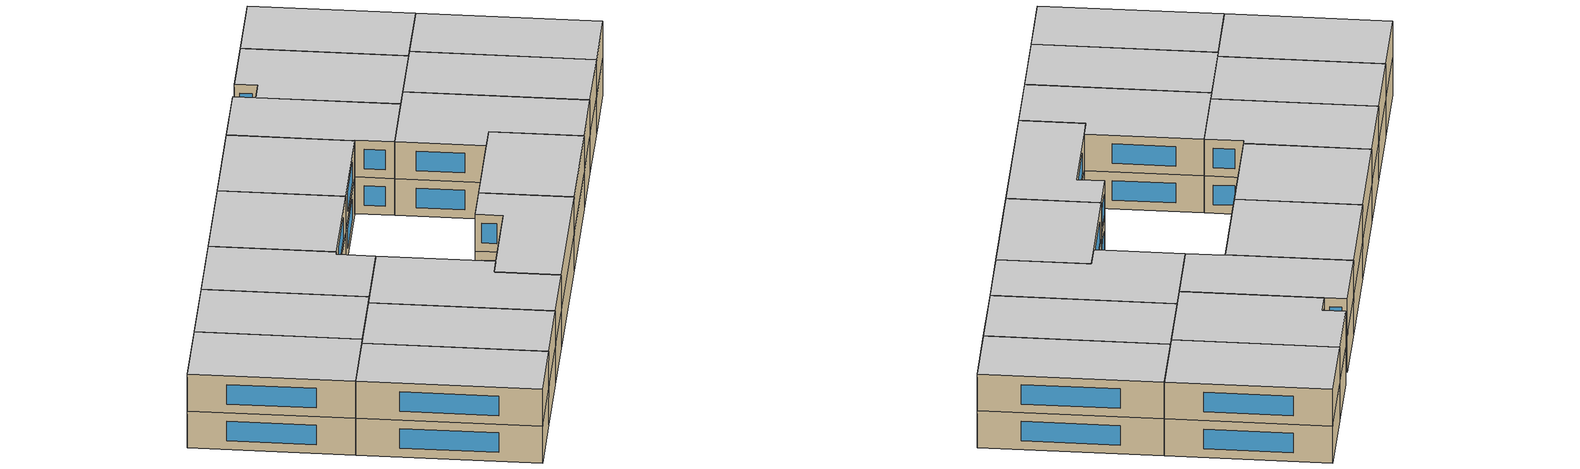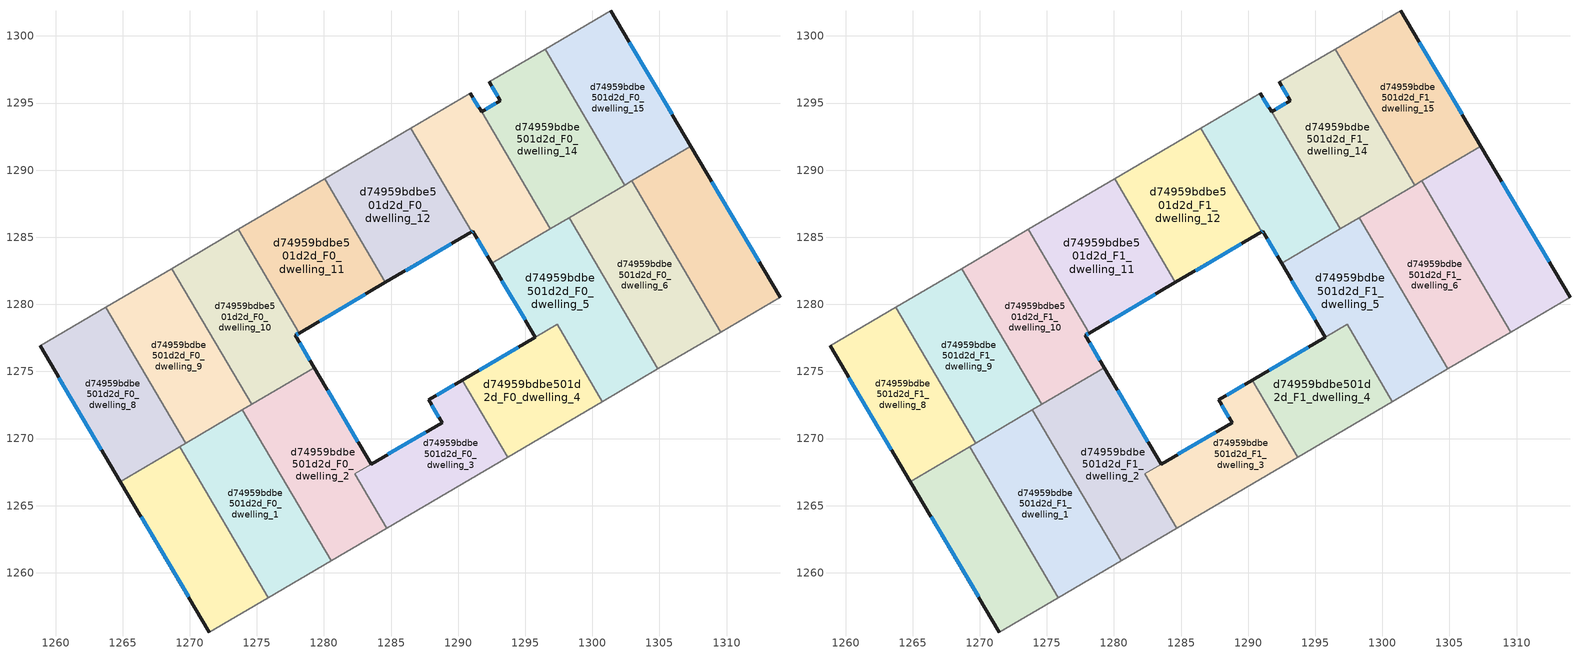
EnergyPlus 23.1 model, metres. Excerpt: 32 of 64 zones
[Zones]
d74959bdbe501d2d_F0_dwelling_0
 floor ground (EU_floor_Construction): 1269.25,1269.39 1275.86,1258.14 1271.47,1255.56 1264.82,1266.79 z0
 wall outside (EU_wall_Construction): 1264.82,1266.79 1271.47,1255.56 z0:3
 wall to d74959bdbe501d2d_F0_dwelling_1 (EU_wall_Construction): 1275.86,1258.14 1269.25,1269.39 z0:3
 wall adiabatic (EU_wall_Construction): 1271.47,1255.56 1275.86,1258.14 z0:3
 wall to d74959bdbe501d2d_F0_dwelling_8 (EU_wall_Construction): 1269.25,1269.39 1264.82,1266.79 z0:3
 window (EU_Window_Construction): 1266.38,1264.16 1269.91,1258.2 z0.7:2.3
d74959bdbe501d2d_F0_dwelling_1
 floor ground (EU_floor_Construction): 1273.91,1272.14 1280.53,1260.88 1275.86,1258.14 1269.25,1269.39 z0
 wall to d74959bdbe501d2d_F0_dwelling_2 (EU_wall_Construction): 1280.53,1260.88 1273.91,1272.14 z0:3
 wall adiabatic (EU_wall_Construction): 1275.86,1258.14 1280.53,1260.88 z0:3
 wall to d74959bdbe501d2d_F0_dwelling_9 (EU_wall_Construction): 1273.91,1272.14 1269.71,1269.66 z0:3
 wall to d74959bdbe501d2d_F0_dwelling_8 (EU_wall_Construction): 1269.71,1269.66 1269.25,1269.39 z0:3
d74959bdbe501d2d_F0_dwelling_10
 floor ground (EU_floor_Construction): 1273.62,1285.59 1278.16,1277.86 1277.86,1277.69 1279.28,1275.29 1274.6,1272.54 1268.66,1282.67 z0
 wall outside (EU_wall_Construction): 1279.28,1275.29 1277.86,1277.69 1278.16,1277.86 z0:3
 wall to d74959bdbe501d2d_F0_dwelling_9 (EU_wall_Construction): 1268.66,1282.67 1274.6,1272.54 z0:3
 wall adiabatic (EU_wall_Construction): 1273.62,1285.59 1268.66,1282.67 z0:3
 wall to d74959bdbe501d2d_F0_dwelling_11 (EU_wall_Construction): 1278.16,1277.86 1273.62,1285.59 z0:3
 wall to d74959bdbe501d2d_F0_dwelling_2 (EU_wall_Construction): 1274.6,1272.54 1279.28,1275.29 z0:3
 window (EU_Window_Construction): 1277.93,1277.73 1278.09,1277.82 / 1278.95,1275.85 1278.19,1277.12 z0.7:2.3
d74959bdbe501d2d_F0_dwelling_11
 floor ground (EU_floor_Construction): 1280.05,1289.36 1284.58,1281.64 1278.16,1277.86 1273.62,1285.59 z0
 wall outside (EU_wall_Construction): 1278.16,1277.86 1284.58,1281.64 z0:3
 wall to d74959bdbe501d2d_F0_dwelling_12 (EU_wall_Construction): 1284.58,1281.64 1280.05,1289.36 z0:3
 wall adiabatic (EU_wall_Construction): 1280.05,1289.36 1273.62,1285.59 z0:3
 window (EU_Window_Construction): 1279.67,1278.75 1283.08,1280.75 z0.7:2.3
d74959bdbe501d2d_F0_dwelling_12
 floor ground (EU_floor_Construction): 1286.47,1293.13 1291.01,1285.41 1284.58,1281.64 1280.05,1289.36 z0
 wall outside (EU_wall_Construction): 1284.58,1281.64 1291.01,1285.41 z0:3
 wall to d74959bdbe501d2d_F0_dwelling_13 (EU_wall_Construction): 1291.01,1285.41 1286.47,1293.13 z0:3
 wall adiabatic (EU_wall_Construction): 1286.47,1293.13 1280.05,1289.36 z0:3
 window (EU_Window_Construction): 1286.09,1282.52 1289.5,1284.53 z0.7:2.3
d74959bdbe501d2d_F0_dwelling_13
 floor ground (EU_floor_Construction): 1291.74,1294.34 1296.87,1285.62 1292.49,1283.05 1291.08,1285.45 1291.01,1285.41 1286.47,1293.13 1290.91,1295.74 z0
 wall outside (EU_wall_Construction): 1291.74,1294.34 1290.91,1295.74 / 1291.01,1285.41 1291.08,1285.45 1292.49,1283.05 z0:3
 wall adiabatic (EU_wall_Construction): 1290.91,1295.74 1286.47,1293.13 z0:3
 wall to d74959bdbe501d2d_F0_dwelling_14 (EU_wall_Construction): 1296.87,1285.62 1291.74,1294.34 z0:3
 wall to d74959bdbe501d2d_F0_dwelling_5 (EU_wall_Construction): 1292.49,1283.05 1296.87,1285.62 z0:3
 window (EU_Window_Construction): 1291.55,1294.67 1291.11,1295.41 / 1291.41,1284.89 1292.16,1283.62 / 1291.02,1285.42 1291.06,1285.44 z0.7:2.3
d74959bdbe501d2d_F0_dwelling_14
 floor ground (EU_floor_Construction): 1296.48,1299.02 1302.43,1288.89 1296.87,1285.62 1291.74,1294.34 1293.15,1295.18 1292.32,1296.58 z0
 wall outside (EU_wall_Construction): 1292.32,1296.58 1293.15,1295.18 1291.74,1294.34 z0:3
 wall adiabatic (EU_wall_Construction): 1296.48,1299.02 1292.32,1296.58 z0:3
 wall to d74959bdbe501d2d_F0_dwelling_15 (EU_wall_Construction): 1302.43,1288.89 1296.48,1299.02 z0:3
 wall to d74959bdbe501d2d_F0_dwelling_6 (EU_wall_Construction): 1298.28,1286.45 1302.43,1288.89 z0:3
 wall to d74959bdbe501d2d_F0_dwelling_5 (EU_wall_Construction): 1296.87,1285.62 1298.28,1286.45 z0:3
 window (EU_Window_Construction): 1292.82,1294.98 1292.07,1294.54 / 1292.51,1296.25 1292.95,1295.5 z0.7:2.3
d74959bdbe501d2d_F0_dwelling_15
 floor ground (EU_floor_Construction): 1301.37,1301.89 1307.34,1291.78 1302.43,1288.89 1296.48,1299.02 z0
 wall outside (EU_wall_Construction): 1307.34,1291.78 1301.37,1301.89 z0:3
 wall adiabatic (EU_wall_Construction): 1301.37,1301.89 1296.48,1299.02 z0:3
 wall to d74959bdbe501d2d_F0_dwelling_7 (EU_wall_Construction): 1302.95,1289.2 1307.34,1291.78 z0:3
 wall to d74959bdbe501d2d_F0_dwelling_6 (EU_wall_Construction): 1302.43,1288.89 1302.95,1289.2 z0:3
 window (EU_Window_Construction): 1305.94,1294.15 1302.77,1299.51 z0.7:2.3
d74959bdbe501d2d_F0_dwelling_2
 floor ground (EU_floor_Construction): 1279.28,1275.29 1283.53,1268.09 1282.3,1267.37 1284.68,1263.32 1280.53,1260.88 1273.91,1272.14 z0
 wall outside (EU_wall_Construction): 1283.53,1268.09 1279.28,1275.29 z0:3
 wall to d74959bdbe501d2d_F0_dwelling_3 (EU_wall_Construction): 1284.68,1263.32 1282.3,1267.37 1283.53,1268.09 z0:3
 wall adiabatic (EU_wall_Construction): 1280.53,1260.88 1284.68,1263.32 z0:3
 wall to d74959bdbe501d2d_F0_dwelling_9 (EU_wall_Construction): 1274.6,1272.54 1273.91,1272.14 z0:3
 window (EU_Window_Construction): 1282.53,1269.78 1280.28,1273.6 z0.7:2.3
d74959bdbe501d2d_F0_dwelling_3
 floor ground (EU_floor_Construction): 1290.31,1274.36 1293.69,1268.61 1284.68,1263.32 1282.3,1267.37 1283.53,1268.1 1288.81,1271.2 1287.81,1272.89 z0
 wall outside (EU_wall_Construction): 1290.31,1274.36 1287.81,1272.89 1288.81,1271.2 1283.53,1268.1 z0:3
 wall to d74959bdbe501d2d_F0_dwelling_4 (EU_wall_Construction): 1293.69,1268.61 1290.31,1274.36 z0:3
 wall adiabatic (EU_wall_Construction): 1284.68,1263.32 1293.69,1268.61 z0:3
 window (EU_Window_Construction): 1289.73,1274.02 1288.4,1273.24 / 1287.57,1270.47 1284.77,1268.82 / 1288.04,1272.49 1288.57,1271.6 z0.7:2.3
d74959bdbe501d2d_F0_dwelling_4
 floor ground (EU_floor_Construction): 1297.38,1278.5 1300.75,1272.76 1293.69,1268.61 1290.31,1274.36 1295.74,1277.55 z0
 wall outside (EU_wall_Construction): 1295.74,1277.55 1290.31,1274.36 z0:3
 wall adiabatic (EU_wall_Construction): 1293.69,1268.61 1300.75,1272.76 z0:3
 wall to d74959bdbe501d2d_F0_dwelling_5 (EU_wall_Construction): 1300.75,1272.76 1297.38,1278.5 1295.75,1277.55 z0:3
 window (EU_Window_Construction): 1294.47,1276.8 1291.59,1275.11 z0.7:2.3
d74959bdbe501d2d_F0_dwelling_5
 floor ground (EU_floor_Construction): 1298.28,1286.45 1304.89,1275.19 1300.75,1272.76 1297.38,1278.51 1295.75,1277.55 1292.49,1283.05 z0
 wall outside (EU_wall_Construction): 1292.49,1283.05 1295.75,1277.55 z0:3
 wall adiabatic (EU_wall_Construction): 1300.75,1272.76 1304.89,1275.19 z0:3
 wall to d74959bdbe501d2d_F0_dwelling_6 (EU_wall_Construction): 1304.89,1275.19 1298.28,1286.45 z0:3
 window (EU_Window_Construction): 1293.26,1281.76 1294.98,1278.84 z0.7:2.3
d74959bdbe501d2d_F0_dwelling_6
 floor ground (EU_floor_Construction): 1302.95,1289.2 1309.57,1277.94 1304.89,1275.19 1298.28,1286.45 z0
 wall to d74959bdbe501d2d_F0_dwelling_7 (EU_wall_Construction): 1309.57,1277.94 1302.95,1289.2 z0:3
 wall adiabatic (EU_wall_Construction): 1304.89,1275.19 1309.57,1277.94 z0:3
d74959bdbe501d2d_F0_dwelling_7
 floor ground (EU_floor_Construction): 1307.34,1291.78 1313.98,1280.53 1309.57,1277.94 1302.95,1289.2 z0
 wall outside (EU_wall_Construction): 1313.98,1280.53 1307.34,1291.78 z0:3
 wall adiabatic (EU_wall_Construction): 1309.57,1277.94 1313.98,1280.53 z0:3
 window (EU_Window_Construction): 1312.42,1283.17 1308.9,1289.14 z0.7:2.3
d74959bdbe501d2d_F0_dwelling_8
 floor ground (EU_floor_Construction): 1263.76,1279.79 1269.71,1269.66 1264.82,1266.79 1258.84,1276.9 z0
 wall outside (EU_wall_Construction): 1258.84,1276.9 1264.82,1266.79 z0:3
 wall to d74959bdbe501d2d_F0_dwelling_9 (EU_wall_Construction): 1269.71,1269.66 1263.76,1279.79 z0:3
 wall adiabatic (EU_wall_Construction): 1263.76,1279.79 1258.84,1276.9 z0:3
 window (EU_Window_Construction): 1260.25,1274.53 1263.42,1269.17 z0.7:2.3
d74959bdbe501d2d_F0_dwelling_9
 floor ground (EU_floor_Construction): 1268.66,1282.67 1274.6,1272.54 1269.71,1269.66 1263.76,1279.79 z0
 wall adiabatic (EU_wall_Construction): 1268.66,1282.67 1263.76,1279.79 z0:3
d74959bdbe501d2d_F1_dwelling_0
 floor to d74959bdbe501d2d_F0_dwelling_0 (EU_floor_Construction): 1269.25,1269.39 1275.86,1258.14 1271.47,1255.56 1264.82,1266.79 z3
 wall outside (EU_wall_Construction): 1264.82,1266.79 1271.47,1255.56 z3:6
 wall to d74959bdbe501d2d_F1_dwelling_1 (EU_wall_Construction): 1275.86,1258.14 1269.25,1269.39 z3:6
 wall adiabatic (EU_wall_Construction): 1271.47,1255.56 1275.86,1258.14 z3:6
 wall to d74959bdbe501d2d_F1_dwelling_8 (EU_wall_Construction): 1269.25,1269.39 1264.82,1266.79 z3:6
 window (EU_Window_Construction): 1266.38,1264.16 1269.91,1258.2 z3.7:5.3
 ceiling to d74959bdbe501d2d_F2_dwelling_0 (EU_floor_Construction): 1275.86,1258.14 1269.25,1269.39 1264.82,1266.79 1271.47,1255.56 z6
d74959bdbe501d2d_F1_dwelling_1
 floor to d74959bdbe501d2d_F0_dwelling_1 (EU_floor_Construction): 1273.91,1272.14 1280.53,1260.88 1275.86,1258.14 1269.25,1269.39 z3
 wall to d74959bdbe501d2d_F1_dwelling_2 (EU_wall_Construction): 1280.53,1260.88 1273.91,1272.14 z3:6
 wall adiabatic (EU_wall_Construction): 1275.86,1258.14 1280.53,1260.88 z3:6
 wall to d74959bdbe501d2d_F1_dwelling_9 (EU_wall_Construction): 1273.91,1272.14 1269.71,1269.66 z3:6
 wall to d74959bdbe501d2d_F1_dwelling_8 (EU_wall_Construction): 1269.71,1269.66 1269.25,1269.39 z3:6
 ceiling to d74959bdbe501d2d_F2_dwelling_1 (EU_floor_Construction): 1280.53,1260.88 1273.91,1272.14 1269.25,1269.39 1275.86,1258.14 z6
d74959bdbe501d2d_F1_dwelling_10
 floor to d74959bdbe501d2d_F0_dwelling_10 (EU_floor_Construction): 1273.62,1285.59 1278.16,1277.86 1277.86,1277.69 1279.28,1275.29 1274.6,1272.54 1268.66,1282.67 z3
 wall outside (EU_wall_Construction): 1279.28,1275.29 1277.86,1277.69 1278.16,1277.86 z3:6
 wall to d74959bdbe501d2d_F1_dwelling_9 (EU_wall_Construction): 1268.66,1282.67 1274.6,1272.54 z3:6
 wall adiabatic (EU_wall_Construction): 1273.62,1285.59 1268.66,1282.67 z3:6
 wall to d74959bdbe501d2d_F1_dwelling_11 (EU_wall_Construction): 1278.16,1277.86 1273.62,1285.59 z3:6
 wall to d74959bdbe501d2d_F1_dwelling_2 (EU_wall_Construction): 1274.6,1272.54 1279.28,1275.29 z3:6
 window (EU_Window_Construction): 1277.93,1277.73 1278.09,1277.82 / 1278.95,1275.85 1278.19,1277.12 z3.7:5.3
 ceiling to d74959bdbe501d2d_F2_dwelling_10 (EU_floor_Construction): 1279.28,1275.29 1277.86,1277.69 1278.16,1277.86 1273.62,1285.59 1268.66,1282.67 1274.6,1272.54 z6
d74959bdbe501d2d_F1_dwelling_11
 floor to d74959bdbe501d2d_F0_dwelling_11 (EU_floor_Construction): 1280.05,1289.36 1284.58,1281.64 1278.16,1277.86 1273.62,1285.59 z3
 wall outside (EU_wall_Construction): 1278.16,1277.86 1284.58,1281.64 z3:6
 wall to d74959bdbe501d2d_F1_dwelling_12 (EU_wall_Construction): 1284.58,1281.64 1280.05,1289.36 z3:6
 wall adiabatic (EU_wall_Construction): 1280.05,1289.36 1273.62,1285.59 z3:6
 window (EU_Window_Construction): 1279.67,1278.75 1283.08,1280.75 z3.7:5.3
 ceiling to d74959bdbe501d2d_F2_dwelling_11 (EU_floor_Construction): 1284.58,1281.64 1280.05,1289.36 1273.62,1285.59 1278.16,1277.86 z6
d74959bdbe501d2d_F1_dwelling_12
 floor to d74959bdbe501d2d_F0_dwelling_12 (EU_floor_Construction): 1286.47,1293.13 1291.01,1285.41 1284.58,1281.64 1280.05,1289.36 z3
 wall outside (EU_wall_Construction): 1284.58,1281.64 1291.01,1285.41 z3:6
 wall to d74959bdbe501d2d_F1_dwelling_13 (EU_wall_Construction): 1291.01,1285.41 1286.47,1293.13 z3:6
 wall adiabatic (EU_wall_Construction): 1286.47,1293.13 1280.05,1289.36 z3:6
 window (EU_Window_Construction): 1286.09,1282.52 1289.5,1284.53 z3.7:5.3
 ceiling to d74959bdbe501d2d_F2_dwelling_12 (EU_floor_Construction): 1291.01,1285.41 1286.47,1293.13 1280.05,1289.36 1284.58,1281.64 z6
d74959bdbe501d2d_F1_dwelling_13
 floor to d74959bdbe501d2d_F0_dwelling_13 (EU_floor_Construction): 1291.74,1294.34 1296.87,1285.62 1292.49,1283.05 1291.08,1285.45 1291.01,1285.41 1286.47,1293.13 1290.91,1295.74 z3
 wall outside (EU_wall_Construction): 1291.74,1294.34 1290.91,1295.74 / 1291.01,1285.41 1291.08,1285.45 1292.49,1283.05 z3:6
 wall adiabatic (EU_wall_Construction): 1290.91,1295.74 1286.47,1293.13 z3:6
 wall to d74959bdbe501d2d_F1_dwelling_14 (EU_wall_Construction): 1296.87,1285.62 1291.74,1294.34 z3:6
 wall to d74959bdbe501d2d_F1_dwelling_5 (EU_wall_Construction): 1292.49,1283.05 1296.87,1285.62 z3:6
 window (EU_Window_Construction): 1291.55,1294.67 1291.11,1295.41 / 1291.41,1284.89 1292.16,1283.62 / 1291.02,1285.42 1291.06,1285.44 z3.7:5.3
 ceiling to d74959bdbe501d2d_F2_dwelling_13 (EU_floor_Construction): 1296.87,1285.62 1291.74,1294.34 1290.91,1295.74 1286.47,1293.13 1291.01,1285.41 1291.08,1285.45 1292.49,1283.05 z6
d74959bdbe501d2d_F1_dwelling_14
 floor to d74959bdbe501d2d_F0_dwelling_14 (EU_floor_Construction): 1296.48,1299.02 1302.43,1288.89 1296.87,1285.62 1291.74,1294.34 1293.15,1295.18 1292.32,1296.58 z3
 wall outside (EU_wall_Construction): 1292.32,1296.58 1293.15,1295.18 1291.74,1294.34 z3:6
 wall adiabatic (EU_wall_Construction): 1296.48,1299.02 1292.32,1296.58 z3:6
 wall to d74959bdbe501d2d_F1_dwelling_15 (EU_wall_Construction): 1302.43,1288.89 1296.48,1299.02 z3:6
 wall to d74959bdbe501d2d_F1_dwelling_6 (EU_wall_Construction): 1298.28,1286.45 1302.43,1288.89 z3:6
 wall to d74959bdbe501d2d_F1_dwelling_5 (EU_wall_Construction): 1296.87,1285.62 1298.28,1286.45 z3:6
 window (EU_Window_Construction): 1292.82,1294.98 1292.07,1294.54 / 1292.51,1296.25 1292.95,1295.5 z3.7:5.3
 ceiling to d74959bdbe501d2d_F2_dwelling_14 (EU_floor_Construction): 1302.43,1288.89 1296.48,1299.02 1292.32,1296.58 1293.15,1295.18 1291.74,1294.34 1296.87,1285.62 z6
d74959bdbe501d2d_F1_dwelling_15
 floor to d74959bdbe501d2d_F0_dwelling_15 (EU_floor_Construction): 1301.37,1301.89 1307.34,1291.78 1302.43,1288.89 1296.48,1299.02 z3
 wall outside (EU_wall_Construction): 1307.34,1291.78 1301.37,1301.89 z3:6
 wall adiabatic (EU_wall_Construction): 1301.37,1301.89 1296.48,1299.02 z3:6
 wall to d74959bdbe501d2d_F1_dwelling_7 (EU_wall_Construction): 1302.95,1289.2 1307.34,1291.78 z3:6
 wall to d74959bdbe501d2d_F1_dwelling_6 (EU_wall_Construction): 1302.43,1288.89 1302.95,1289.2 z3:6
 window (EU_Window_Construction): 1305.94,1294.15 1302.77,1299.51 z3.7:5.3
 ceiling to d74959bdbe501d2d_F2_dwelling_15 (EU_floor_Construction): 1307.34,1291.78 1301.37,1301.89 1296.48,1299.02 1302.43,1288.89 z6
d74959bdbe501d2d_F1_dwelling_2
 floor to d74959bdbe501d2d_F0_dwelling_2 (EU_floor_Construction): 1279.28,1275.29 1283.53,1268.09 1282.3,1267.37 1284.68,1263.32 1280.53,1260.88 1273.91,1272.14 z3
 wall outside (EU_wall_Construction): 1283.53,1268.09 1279.28,1275.29 z3:6
 wall to d74959bdbe501d2d_F1_dwelling_3 (EU_wall_Construction): 1284.68,1263.32 1282.3,1267.37 1283.53,1268.09 z3:6
 wall adiabatic (EU_wall_Construction): 1280.53,1260.88 1284.68,1263.32 z3:6
 wall to d74959bdbe501d2d_F1_dwelling_9 (EU_wall_Construction): 1274.6,1272.54 1273.91,1272.14 z3:6
 window (EU_Window_Construction): 1282.53,1269.78 1280.28,1273.6 z3.7:5.3
 ceiling to d74959bdbe501d2d_F2_dwelling_2 (EU_floor_Construction): 1284.68,1263.32 1282.3,1267.37 1283.53,1268.09 1279.28,1275.29 1273.91,1272.14 1280.53,1260.88 z6
d74959bdbe501d2d_F1_dwelling_3
 floor to d74959bdbe501d2d_F0_dwelling_3 (EU_floor_Construction): 1290.31,1274.36 1293.69,1268.61 1284.68,1263.32 1282.3,1267.37 1283.53,1268.1 1288.81,1271.2 1287.81,1272.89 z3
 wall outside (EU_wall_Construction): 1290.31,1274.36 1287.81,1272.89 1288.81,1271.2 1283.53,1268.1 z3:6
 wall to d74959bdbe501d2d_F1_dwelling_4 (EU_wall_Construction): 1293.69,1268.61 1290.31,1274.36 z3:6
 wall adiabatic (EU_wall_Construction): 1284.68,1263.32 1293.69,1268.61 z3:6
 window (EU_Window_Construction): 1289.73,1274.02 1288.4,1273.24 / 1287.57,1270.47 1284.77,1268.82 / 1288.04,1272.49 1288.57,1271.6 z3.7:5.3
 ceiling to d74959bdbe501d2d_F2_dwelling_3 (EU_floor_Construction): 1293.69,1268.61 1290.31,1274.36 1287.81,1272.89 1288.81,1271.2 1283.53,1268.1 1282.3,1267.37 1284.68,1263.32 z6
d74959bdbe501d2d_F1_dwelling_4
 floor to d74959bdbe501d2d_F0_dwelling_4 (EU_floor_Construction): 1297.38,1278.5 1300.75,1272.76 1293.69,1268.61 1290.31,1274.36 1295.75,1277.55 z3
 wall outside (EU_wall_Construction): 1295.74,1277.55 1290.31,1274.36 z3:6
 wall adiabatic (EU_wall_Construction): 1293.69,1268.61 1300.75,1272.76 z3:6
 wall to d74959bdbe501d2d_F1_dwelling_5 (EU_wall_Construction): 1300.75,1272.76 1297.38,1278.5 1295.75,1277.55 z3:6
 window (EU_Window_Construction): 1294.47,1276.8 1291.59,1275.11 z3.7:5.3
 ceiling to d74959bdbe501d2d_F2_dwelling_4 (EU_floor_Construction): 1300.75,1272.76 1297.38,1278.5 1295.75,1277.55 1290.31,1274.36 1293.69,1268.61 z6
d74959bdbe501d2d_F1_dwelling_5
 floor to d74959bdbe501d2d_F0_dwelling_5 (EU_floor_Construction): 1298.28,1286.45 1304.89,1275.19 1300.75,1272.76 1297.38,1278.51 1295.75,1277.55 1292.49,1283.05 z3
 wall outside (EU_wall_Construction): 1292.49,1283.05 1295.75,1277.55 z3:6
 wall adiabatic (EU_wall_Construction): 1300.75,1272.76 1304.89,1275.19 z3:6
 wall to d74959bdbe501d2d_F1_dwelling_6 (EU_wall_Construction): 1304.89,1275.19 1298.28,1286.45 z3:6
 window (EU_Window_Construction): 1293.26,1281.76 1294.98,1278.84 z3.7:5.3
 ceiling to d74959bdbe501d2d_F2_dwelling_5 (EU_floor_Construction): 1304.89,1275.19 1298.28,1286.45 1292.49,1283.05 1295.75,1277.55 1297.38,1278.51 1300.75,1272.76 z6
d74959bdbe501d2d_F1_dwelling_6
 floor to d74959bdbe501d2d_F0_dwelling_6 (EU_floor_Construction): 1302.95,1289.2 1309.57,1277.94 1304.89,1275.19 1298.28,1286.45 z3
 wall to d74959bdbe501d2d_F1_dwelling_7 (EU_wall_Construction): 1309.57,1277.94 1302.95,1289.2 z3:6
 wall adiabatic (EU_wall_Construction): 1304.89,1275.19 1309.57,1277.94 z3:6
 ceiling to d74959bdbe501d2d_F2_dwelling_6 (EU_floor_Construction): 1309.57,1277.94 1302.95,1289.2 1298.28,1286.45 1304.89,1275.19 z6
d74959bdbe501d2d_F1_dwelling_7
 floor to d74959bdbe501d2d_F0_dwelling_7 (EU_floor_Construction): 1307.34,1291.78 1313.98,1280.53 1309.57,1277.94 1302.95,1289.2 z3
 wall outside (EU_wall_Construction): 1313.98,1280.53 1307.34,1291.78 z3:6
 wall adiabatic (EU_wall_Construction): 1309.57,1277.94 1313.98,1280.53 z3:6
 window (EU_Window_Construction): 1312.42,1283.17 1308.9,1289.14 z3.7:5.3
 ceiling to d74959bdbe501d2d_F2_dwelling_7 (EU_floor_Construction): 1313.98,1280.53 1307.34,1291.78 1302.95,1289.2 1309.57,1277.94 z6
d74959bdbe501d2d_F1_dwelling_8
 floor to d74959bdbe501d2d_F0_dwelling_8 (EU_floor_Construction): 1263.76,1279.79 1269.71,1269.66 1264.82,1266.79 1258.84,1276.9 z3
 wall outside (EU_wall_Construction): 1258.84,1276.9 1264.82,1266.79 z3:6
 wall to d74959bdbe501d2d_F1_dwelling_9 (EU_wall_Construction): 1269.71,1269.66 1263.76,1279.79 z3:6
 wall adiabatic (EU_wall_Construction): 1263.76,1279.79 1258.84,1276.9 z3:6
 window (EU_Window_Construction): 1260.25,1274.53 1263.42,1269.17 z3.7:5.3
 ceiling to d74959bdbe501d2d_F2_dwelling_8 (EU_floor_Construction): 1269.71,1269.66 1263.76,1279.79 1258.84,1276.9 1264.82,1266.79 z6
d74959bdbe501d2d_F1_dwelling_9
 floor to d74959bdbe501d2d_F0_dwelling_9 (EU_floor_Construction): 1268.66,1282.67 1274.6,1272.54 1269.71,1269.66 1263.76,1279.79 z3
 wall adiabatic (EU_wall_Construction): 1268.66,1282.67 1263.76,1279.79 z3:6
 ceiling to d74959bdbe501d2d_F2_dwelling_9 (EU_floor_Construction): 1274.6,1272.54 1268.66,1282.67 1263.76,1279.79 1269.71,1269.66 z6
[Building]
EU S2 Campaign: North Axis=0; Terrain=City; Solar Distribution=FullExterior
[Site:Location]
Budapest.Ferenc.Liszt.Intl.AP: Latitude=47.437; Longitude=19.256; Time Zone=1; Elevation=185
[SizingPeriod:WeatherFileDays]
AnnualSizingPeriod: Begin Month=1; Begin Day of Month=1; End Month=12; End Day of Month=31; Day of Week for Start Day=Monday; Use Weather File Daylight Saving Period=No; Use Weather File Rain and Snow Indicators=No
[MATERIAL]
EU_InternalMass_Material: Roughness=MediumRough; Thickness=0.1; Conductivity=1; Density=1800; Specific Heat=900; Thermal Absorptance=0.9; Solar Absorptance=0.7; Visible Absorptance=0.7
[MATERIAL:NOMASS] Roughness=MediumRough; Thermal Absorptance=0.9; Solar Absorptance=0.7; Visible Absorptance=0.7
Name | Thermal Resistance
EU_wall_NoMass | 0.832559
EU_floor_NoMass | 0.872794
[WINDOWMATERIAL:SIMPLEGLAZINGSYSTEM]
EU_Window_SimpleGlazing: UFactor=2.79869; Solar Heat Gain Coefficient=0.75; Visible Transmittance=0.75
[CONSTRUCTION]
EU_wall_Construction: EU_wall_NoMass
EU_floor_Construction: EU_floor_NoMass
EU_Window_Construction: EU_Window_SimpleGlazing
EU_InternalMass_Construction: EU_InternalMass_Material
[ZONE] Type=1; Multiplier=1; Ceiling Height=autocalculate; Floor Area=autocalculate; Part of Total Floor Area=Yes
Name | Volume
d74959bdbe501d2d_F0_dwelling_0; d74959bdbe501d2d_F1_dwelling_0; d74959bdbe501d2d_F0_dwelling_15; d74959bdbe501d2d_F1_dwelling_15 | 200.165
d74959bdbe501d2d_F0_dwelling_1; d74959bdbe501d2d_F1_dwelling_1 | 211.929
d74959bdbe501d2d_F0_dwelling_10; d74959bdbe501d2d_F1_dwelling_10 | 200.147
d74959bdbe501d2d_F0_dwelling_11; d74959bdbe501d2d_F1_dwelling_11 | 200.155
d74959bdbe501d2d_F0_dwelling_12; d74959bdbe501d2d_F1_dwelling_12 | 200.197
d74959bdbe501d2d_F0_dwelling_13; d74959bdbe501d2d_F1_dwelling_13 | 180.98
d74959bdbe501d2d_F0_dwelling_14; d74959bdbe501d2d_F1_dwelling_14 | 219.361
d74959bdbe501d2d_F0_dwelling_2 | 224.188
d74959bdbe501d2d_F1_dwelling_2 | 224.157
d74959bdbe501d2d_F0_dwelling_3; d74959bdbe501d2d_F1_dwelling_3 | 164.436
d74959bdbe501d2d_F0_dwelling_4 | 163.77
d74959bdbe501d2d_F1_dwelling_4 | 163.777
d74959bdbe501d2d_F0_dwelling_5; d74959bdbe501d2d_F1_dwelling_5 | 224.419
d74959bdbe501d2d_F0_dwelling_6; d74959bdbe501d2d_F1_dwelling_6 | 212.307
d74959bdbe501d2d_F0_dwelling_7; d74959bdbe501d2d_F1_dwelling_7 | 200.208
d74959bdbe501d2d_F0_dwelling_8; d74959bdbe501d2d_F1_dwelling_8 | 200.168
d74959bdbe501d2d_F0_dwelling_9; d74959bdbe501d2d_F1_dwelling_9 | 200.183
[INTERNALMASS] Construction=EU_InternalMass_Construction
Name | Zone or ZoneList | Surface Area
d74959bdbe501d2d_F0_dwelling_0_EU_InternalMass | d74959bdbe501d2d_F0_dwelling_0 | 66.7217
d74959bdbe501d2d_F0_dwelling_1_EU_InternalMass | d74959bdbe501d2d_F0_dwelling_1 | 70.6392
d74959bdbe501d2d_F0_dwelling_2_EU_InternalMass | d74959bdbe501d2d_F0_dwelling_2 | 74.7319
d74959bdbe501d2d_F0_dwelling_3_EU_InternalMass | d74959bdbe501d2d_F0_dwelling_3 | 54.8083
d74959bdbe501d2d_F0_dwelling_4_EU_InternalMass | d74959bdbe501d2d_F0_dwelling_4 | 54.5952
d74959bdbe501d2d_F0_dwelling_5_EU_InternalMass | d74959bdbe501d2d_F0_dwelling_5 | 74.8071
d74959bdbe501d2d_F0_dwelling_6_EU_InternalMass | d74959bdbe501d2d_F0_dwelling_6 | 70.769
d74959bdbe501d2d_F0_dwelling_7_EU_InternalMass | d74959bdbe501d2d_F0_dwelling_7 | 66.7359
d74959bdbe501d2d_F0_dwelling_8_EU_InternalMass | d74959bdbe501d2d_F0_dwelling_8 | 66.7227
d74959bdbe501d2d_F0_dwelling_9_EU_InternalMass | d74959bdbe501d2d_F0_dwelling_9 | 66.7277
d74959bdbe501d2d_F0_dwelling_10_EU_InternalMass | d74959bdbe501d2d_F0_dwelling_10 | 66.7161
d74959bdbe501d2d_F0_dwelling_11_EU_InternalMass | d74959bdbe501d2d_F0_dwelling_11 | 66.718
d74959bdbe501d2d_F0_dwelling_12_EU_InternalMass | d74959bdbe501d2d_F0_dwelling_12 | 66.7325
d74959bdbe501d2d_F0_dwelling_13_EU_InternalMass | d74959bdbe501d2d_F0_dwelling_13 | 60.3268
d74959bdbe501d2d_F0_dwelling_14_EU_InternalMass | d74959bdbe501d2d_F0_dwelling_14 | 73.1202
d74959bdbe501d2d_F0_dwelling_15_EU_InternalMass | d74959bdbe501d2d_F0_dwelling_15 | 66.7218
d74959bdbe501d2d_F1_dwelling_0_EU_InternalMass | d74959bdbe501d2d_F1_dwelling_0 | 66.7217
d74959bdbe501d2d_F1_dwelling_1_EU_InternalMass | d74959bdbe501d2d_F1_dwelling_1 | 70.6392
d74959bdbe501d2d_F1_dwelling_2_EU_InternalMass | d74959bdbe501d2d_F1_dwelling_2 | 74.7319
d74959bdbe501d2d_F1_dwelling_3_EU_InternalMass | d74959bdbe501d2d_F1_dwelling_3 | 54.8083
d74959bdbe501d2d_F1_dwelling_4_EU_InternalMass | d74959bdbe501d2d_F1_dwelling_4 | 54.5952
d74959bdbe501d2d_F1_dwelling_5_EU_InternalMass | d74959bdbe501d2d_F1_dwelling_5 | 74.8071
d74959bdbe501d2d_F1_dwelling_6_EU_InternalMass | d74959bdbe501d2d_F1_dwelling_6 | 70.769
d74959bdbe501d2d_F1_dwelling_7_EU_InternalMass | d74959bdbe501d2d_F1_dwelling_7 | 66.7359
d74959bdbe501d2d_F1_dwelling_8_EU_InternalMass | d74959bdbe501d2d_F1_dwelling_8 | 66.7227
d74959bdbe501d2d_F1_dwelling_9_EU_InternalMass | d74959bdbe501d2d_F1_dwelling_9 | 66.7277
d74959bdbe501d2d_F1_dwelling_10_EU_InternalMass | d74959bdbe501d2d_F1_dwelling_10 | 66.7161
d74959bdbe501d2d_F1_dwelling_11_EU_InternalMass | d74959bdbe501d2d_F1_dwelling_11 | 66.718
d74959bdbe501d2d_F1_dwelling_12_EU_InternalMass | d74959bdbe501d2d_F1_dwelling_12 | 66.7325
d74959bdbe501d2d_F1_dwelling_13_EU_InternalMass | d74959bdbe501d2d_F1_dwelling_13 | 60.3268
d74959bdbe501d2d_F1_dwelling_14_EU_InternalMass | d74959bdbe501d2d_F1_dwelling_14 | 73.1202
d74959bdbe501d2d_F1_dwelling_15_EU_InternalMass | d74959bdbe501d2d_F1_dwelling_15 | 66.7218
[OTHEREQUIPMENT] Fuel Type=Electricity; Design Level Calculation Method=Watts/Area; Power per Zone Floor Area=1; Fraction Latent=0; Fraction Radiant=0; Fraction Lost=0; Carbon Dioxide Generation Rate=0; EndUse Subcategory=EU_Step8_InternalGains
Name | Zone or ZoneList or Space or SpaceList | Schedule
EU_Step8_InternalGain_d74959bdbe501d2d_F0_dwelling_0_f000 | d74959bdbe501d2d_F0_dwelling_0 | EU_Step8_GainSchedule_d74959bdbe501d2d_F0_dwelling_0_f000
EU_Step8_InternalGain_d74959bdbe501d2d_F0_dwelling_1_f000 | d74959bdbe501d2d_F0_dwelling_1 | EU_Step8_GainSchedule_d74959bdbe501d2d_F0_dwelling_1_f000
EU_Step8_InternalGain_d74959bdbe501d2d_F0_dwelling_2_f000 | d74959bdbe501d2d_F0_dwelling_2 | EU_Step8_GainSchedule_d74959bdbe501d2d_F0_dwelling_2_f000
EU_Step8_InternalGain_d74959bdbe501d2d_F0_dwelling_3_f000 | d74959bdbe501d2d_F0_dwelling_3 | EU_Step8_GainSchedule_d74959bdbe501d2d_F0_dwelling_3_f000
EU_Step8_InternalGain_d74959bdbe501d2d_F0_dwelling_4_f000 | d74959bdbe501d2d_F0_dwelling_4 | EU_Step8_GainSchedule_d74959bdbe501d2d_F0_dwelling_4_f000
EU_Step8_InternalGain_d74959bdbe501d2d_F0_dwelling_5_f000 | d74959bdbe501d2d_F0_dwelling_5 | EU_Step8_GainSchedule_d74959bdbe501d2d_F0_dwelling_5_f000
EU_Step8_InternalGain_d74959bdbe501d2d_F0_dwelling_6_f000 | d74959bdbe501d2d_F0_dwelling_6 | EU_Step8_GainSchedule_d74959bdbe501d2d_F0_dwelling_6_f000
EU_Step8_InternalGain_d74959bdbe501d2d_F0_dwelling_7_f000 | d74959bdbe501d2d_F0_dwelling_7 | EU_Step8_GainSchedule_d74959bdbe501d2d_F0_dwelling_7_f000
EU_Step8_InternalGain_d74959bdbe501d2d_F0_dwelling_8_f000 | d74959bdbe501d2d_F0_dwelling_8 | EU_Step8_GainSchedule_d74959bdbe501d2d_F0_dwelling_8_f000
EU_Step8_InternalGain_d74959bdbe501d2d_F0_dwelling_9_f000 | d74959bdbe501d2d_F0_dwelling_9 | EU_Step8_GainSchedule_d74959bdbe501d2d_F0_dwelling_9_f000
EU_Step8_InternalGain_d74959bdbe501d2d_F0_dwelling_10_f000 | d74959bdbe501d2d_F0_dwelling_10 | EU_Step8_GainSchedule_d74959bdbe501d2d_F0_dwelling_10_f000
EU_Step8_InternalGain_d74959bdbe501d2d_F0_dwelling_11_f000 | d74959bdbe501d2d_F0_dwelling_11 | EU_Step8_GainSchedule_d74959bdbe501d2d_F0_dwelling_11_f000
EU_Step8_InternalGain_d74959bdbe501d2d_F0_dwelling_12_f000 | d74959bdbe501d2d_F0_dwelling_12 | EU_Step8_GainSchedule_d74959bdbe501d2d_F0_dwelling_12_f000
EU_Step8_InternalGain_d74959bdbe501d2d_F0_dwelling_13_f000 | d74959bdbe501d2d_F0_dwelling_13 | EU_Step8_GainSchedule_d74959bdbe501d2d_F0_dwelling_13_f000
EU_Step8_InternalGain_d74959bdbe501d2d_F0_dwelling_14_f000 | d74959bdbe501d2d_F0_dwelling_14 | EU_Step8_GainSchedule_d74959bdbe501d2d_F0_dwelling_14_f000
EU_Step8_InternalGain_d74959bdbe501d2d_F0_dwelling_15_f000 | d74959bdbe501d2d_F0_dwelling_15 | EU_Step8_GainSchedule_d74959bdbe501d2d_F0_dwelling_15_f000
EU_Step8_InternalGain_d74959bdbe501d2d_F1_dwelling_0_f000 | d74959bdbe501d2d_F1_dwelling_0 | EU_Step8_GainSchedule_d74959bdbe501d2d_F1_dwelling_0_f000
EU_Step8_InternalGain_d74959bdbe501d2d_F1_dwelling_1_f000 | d74959bdbe501d2d_F1_dwelling_1 | EU_Step8_GainSchedule_d74959bdbe501d2d_F1_dwelling_1_f000
EU_Step8_InternalGain_d74959bdbe501d2d_F1_dwelling_2_f000 | d74959bdbe501d2d_F1_dwelling_2 | EU_Step8_GainSchedule_d74959bdbe501d2d_F1_dwelling_2_f000
EU_Step8_InternalGain_d74959bdbe501d2d_F1_dwelling_3_f000 | d74959bdbe501d2d_F1_dwelling_3 | EU_Step8_GainSchedule_d74959bdbe501d2d_F1_dwelling_3_f000
EU_Step8_InternalGain_d74959bdbe501d2d_F1_dwelling_4_f000 | d74959bdbe501d2d_F1_dwelling_4 | EU_Step8_GainSchedule_d74959bdbe501d2d_F1_dwelling_4_f000
EU_Step8_InternalGain_d74959bdbe501d2d_F1_dwelling_5_f000 | d74959bdbe501d2d_F1_dwelling_5 | EU_Step8_GainSchedule_d74959bdbe501d2d_F1_dwelling_5_f000
EU_Step8_InternalGain_d74959bdbe501d2d_F1_dwelling_6_f000 | d74959bdbe501d2d_F1_dwelling_6 | EU_Step8_GainSchedule_d74959bdbe501d2d_F1_dwelling_6_f000
EU_Step8_InternalGain_d74959bdbe501d2d_F1_dwelling_7_f000 | d74959bdbe501d2d_F1_dwelling_7 | EU_Step8_GainSchedule_d74959bdbe501d2d_F1_dwelling_7_f000
EU_Step8_InternalGain_d74959bdbe501d2d_F1_dwelling_8_f000 | d74959bdbe501d2d_F1_dwelling_8 | EU_Step8_GainSchedule_d74959bdbe501d2d_F1_dwelling_8_f000
EU_Step8_InternalGain_d74959bdbe501d2d_F1_dwelling_9_f000 | d74959bdbe501d2d_F1_dwelling_9 | EU_Step8_GainSchedule_d74959bdbe501d2d_F1_dwelling_9_f000
EU_Step8_InternalGain_d74959bdbe501d2d_F1_dwelling_10_f000 | d74959bdbe501d2d_F1_dwelling_10 | EU_Step8_GainSchedule_d74959bdbe501d2d_F1_dwelling_10_f000
EU_Step8_InternalGain_d74959bdbe501d2d_F1_dwelling_11_f000 | d74959bdbe501d2d_F1_dwelling_11 | EU_Step8_GainSchedule_d74959bdbe501d2d_F1_dwelling_11_f000
EU_Step8_InternalGain_d74959bdbe501d2d_F1_dwelling_12_f000 | d74959bdbe501d2d_F1_dwelling_12 | EU_Step8_GainSchedule_d74959bdbe501d2d_F1_dwelling_12_f000
EU_Step8_InternalGain_d74959bdbe501d2d_F1_dwelling_13_f000 | d74959bdbe501d2d_F1_dwelling_13 | EU_Step8_GainSchedule_d74959bdbe501d2d_F1_dwelling_13_f000
EU_Step8_InternalGain_d74959bdbe501d2d_F1_dwelling_14_f000 | d74959bdbe501d2d_F1_dwelling_14 | EU_Step8_GainSchedule_d74959bdbe501d2d_F1_dwelling_14_f000
EU_Step8_InternalGain_d74959bdbe501d2d_F1_dwelling_15_f000 | d74959bdbe501d2d_F1_dwelling_15 | EU_Step8_GainSchedule_d74959bdbe501d2d_F1_dwelling_15_f000
[ZONEVENTILATION:DESIGNFLOWRATE] Schedule=EU_AlwaysOn; Design Flow Rate Calculation Method=AirChanges/Hour; Air Changes per Hour=0.475469; Ventilation Type=Natural; Fan Pressure Rise=0; Fan Total Efficiency=1; Constant Term Coefficient=1; Temperature Term Coefficient=0; Velocity Term Coefficient=0; Velocity Squared Term Coefficient=0; Minimum Indoor Temperature=-100; Maximum Indoor Temperature=100; Delta Temperature=-100; Minimum Outdoor Temperature=-100; Maximum Outdoor Temperature=100; Maximum Wind Speed=40
Name | Zone or ZoneList or Space or SpaceList
EU_ConstantAir_d74959bdbe501d2d_F0_dwelling_0 | d74959bdbe501d2d_F0_dwelling_0
EU_ConstantAir_d74959bdbe501d2d_F0_dwelling_1 | d74959bdbe501d2d_F0_dwelling_1
EU_ConstantAir_d74959bdbe501d2d_F0_dwelling_2 | d74959bdbe501d2d_F0_dwelling_2
EU_ConstantAir_d74959bdbe501d2d_F0_dwelling_3 | d74959bdbe501d2d_F0_dwelling_3
EU_ConstantAir_d74959bdbe501d2d_F0_dwelling_4 | d74959bdbe501d2d_F0_dwelling_4
EU_ConstantAir_d74959bdbe501d2d_F0_dwelling_5 | d74959bdbe501d2d_F0_dwelling_5
EU_ConstantAir_d74959bdbe501d2d_F0_dwelling_6 | d74959bdbe501d2d_F0_dwelling_6
EU_ConstantAir_d74959bdbe501d2d_F0_dwelling_7 | d74959bdbe501d2d_F0_dwelling_7
EU_ConstantAir_d74959bdbe501d2d_F0_dwelling_8 | d74959bdbe501d2d_F0_dwelling_8
EU_ConstantAir_d74959bdbe501d2d_F0_dwelling_9 | d74959bdbe501d2d_F0_dwelling_9
EU_ConstantAir_d74959bdbe501d2d_F0_dwelling_10 | d74959bdbe501d2d_F0_dwelling_10
EU_ConstantAir_d74959bdbe501d2d_F0_dwelling_11 | d74959bdbe501d2d_F0_dwelling_11
EU_ConstantAir_d74959bdbe501d2d_F0_dwelling_12 | d74959bdbe501d2d_F0_dwelling_12
EU_ConstantAir_d74959bdbe501d2d_F0_dwelling_13 | d74959bdbe501d2d_F0_dwelling_13
EU_ConstantAir_d74959bdbe501d2d_F0_dwelling_14 | d74959bdbe501d2d_F0_dwelling_14
EU_ConstantAir_d74959bdbe501d2d_F0_dwelling_15 | d74959bdbe501d2d_F0_dwelling_15
EU_ConstantAir_d74959bdbe501d2d_F1_dwelling_0 | d74959bdbe501d2d_F1_dwelling_0
EU_ConstantAir_d74959bdbe501d2d_F1_dwelling_1 | d74959bdbe501d2d_F1_dwelling_1
EU_ConstantAir_d74959bdbe501d2d_F1_dwelling_2 | d74959bdbe501d2d_F1_dwelling_2
EU_ConstantAir_d74959bdbe501d2d_F1_dwelling_3 | d74959bdbe501d2d_F1_dwelling_3
EU_ConstantAir_d74959bdbe501d2d_F1_dwelling_4 | d74959bdbe501d2d_F1_dwelling_4
EU_ConstantAir_d74959bdbe501d2d_F1_dwelling_5 | d74959bdbe501d2d_F1_dwelling_5
EU_ConstantAir_d74959bdbe501d2d_F1_dwelling_6 | d74959bdbe501d2d_F1_dwelling_6
EU_ConstantAir_d74959bdbe501d2d_F1_dwelling_7 | d74959bdbe501d2d_F1_dwelling_7
EU_ConstantAir_d74959bdbe501d2d_F1_dwelling_8 | d74959bdbe501d2d_F1_dwelling_8
EU_ConstantAir_d74959bdbe501d2d_F1_dwelling_9 | d74959bdbe501d2d_F1_dwelling_9
EU_ConstantAir_d74959bdbe501d2d_F1_dwelling_10 | d74959bdbe501d2d_F1_dwelling_10
EU_ConstantAir_d74959bdbe501d2d_F1_dwelling_11 | d74959bdbe501d2d_F1_dwelling_11
EU_ConstantAir_d74959bdbe501d2d_F1_dwelling_12 | d74959bdbe501d2d_F1_dwelling_12
EU_ConstantAir_d74959bdbe501d2d_F1_dwelling_13 | d74959bdbe501d2d_F1_dwelling_13
EU_ConstantAir_d74959bdbe501d2d_F1_dwelling_14 | d74959bdbe501d2d_F1_dwelling_14
EU_ConstantAir_d74959bdbe501d2d_F1_dwelling_15 | d74959bdbe501d2d_F1_dwelling_15
[HVACTEMPLATE:THERMOSTAT] Constant Heating Setpoint=20; Constant Cooling Setpoint=50
EU_HeatOnly_d74959bdbe501d2d_F0_dwelling_0; EU_HeatOnly_d74959bdbe501d2d_F0_dwelling_1; EU_HeatOnly_d74959bdbe501d2d_F0_dwelling_2; EU_HeatOnly_d74959bdbe501d2d_F0_dwelling_3; EU_HeatOnly_d74959bdbe501d2d_F0_dwelling_4; EU_HeatOnly_d74959bdbe501d2d_F0_dwelling_5; EU_HeatOnly_d74959bdbe501d2d_F0_dwelling_6; EU_HeatOnly_d74959bdbe501d2d_F0_dwelling_7; EU_HeatOnly_d74959bdbe501d2d_F0_dwelling_8; EU_HeatOnly_d74959bdbe501d2d_F0_dwelling_9; EU_HeatOnly_d74959bdbe501d2d_F0_dwelling_10; EU_HeatOnly_d74959bdbe501d2d_F0_dwelling_11; EU_HeatOnly_d74959bdbe501d2d_F0_dwelling_12; EU_HeatOnly_d74959bdbe501d2d_F0_dwelling_13; EU_HeatOnly_d74959bdbe501d2d_F0_dwelling_14; EU_HeatOnly_d74959bdbe501d2d_F0_dwelling_15; EU_HeatOnly_d74959bdbe501d2d_F1_dwelling_0; EU_HeatOnly_d74959bdbe501d2d_F1_dwelling_1; EU_HeatOnly_d74959bdbe501d2d_F1_dwelling_2; EU_HeatOnly_d74959bdbe501d2d_F1_dwelling_3; EU_HeatOnly_d74959bdbe501d2d_F1_dwelling_4; EU_HeatOnly_d74959bdbe501d2d_F1_dwelling_5; EU_HeatOnly_d74959bdbe501d2d_F1_dwelling_6; EU_HeatOnly_d74959bdbe501d2d_F1_dwelling_7; EU_HeatOnly_d74959bdbe501d2d_F1_dwelling_8; EU_HeatOnly_d74959bdbe501d2d_F1_dwelling_9; EU_HeatOnly_d74959bdbe501d2d_F1_dwelling_10; EU_HeatOnly_d74959bdbe501d2d_F1_dwelling_11; EU_HeatOnly_d74959bdbe501d2d_F1_dwelling_12; EU_HeatOnly_d74959bdbe501d2d_F1_dwelling_13; EU_HeatOnly_d74959bdbe501d2d_F1_dwelling_14; EU_HeatOnly_d74959bdbe501d2d_F1_dwelling_15; EU_HeatOnly_d74959bdbe501d2d_F2_dwelling_0; EU_HeatOnly_d74959bdbe501d2d_F2_dwelling_1; EU_HeatOnly_d74959bdbe501d2d_F2_dwelling_2; EU_HeatOnly_d74959bdbe501d2d_F2_dwelling_3; EU_HeatOnly_d74959bdbe501d2d_F2_dwelling_4
[HVACTEMPLATE:ZONE:IDEALLOADSAIRSYSTEM] System Availability Schedule=EU_AlwaysOn; Maximum Heating Supply Air Temperature=50; Minimum Cooling Supply Air Temperature=13; Maximum Heating Supply Air Humidity Ratio=0.0156; Minimum Cooling Supply Air Humidity Ratio=0.0077; Heating Limit=NoLimit; Cooling Limit=NoLimit; Heating Availability Schedule=EU_AlwaysOn; Cooling Availability Schedule=EU_CoolingOff; Dehumidification Control Type=ConstantSensibleHeatRatio; Cooling Sensible Heat Ratio=0.7; Dehumidification Setpoint=60; Humidification Control Type=None; Humidification Setpoint=30; Outdoor Air Method=None; Outdoor Air Flow Rate per Person=0.00944; Outdoor Air Flow Rate per Zone Floor Area=0; Outdoor Air Flow Rate per Zone=0; Demand Controlled Ventilation Type=None; Outdoor Air Economizer Type=NoEconomizer; Heat Recovery Type=None; Sensible Heat Recovery Effectiveness=0.7; Latent Heat Recovery Effectiveness=0.65
Name | Template Thermostat
d74959bdbe501d2d_F0_dwelling_0 | EU_HeatOnly_d74959bdbe501d2d_F0_dwelling_0
d74959bdbe501d2d_F0_dwelling_1 | EU_HeatOnly_d74959bdbe501d2d_F0_dwelling_1
d74959bdbe501d2d_F0_dwelling_2 | EU_HeatOnly_d74959bdbe501d2d_F0_dwelling_2
d74959bdbe501d2d_F0_dwelling_3 | EU_HeatOnly_d74959bdbe501d2d_F0_dwelling_3
d74959bdbe501d2d_F0_dwelling_4 | EU_HeatOnly_d74959bdbe501d2d_F0_dwelling_4
d74959bdbe501d2d_F0_dwelling_5 | EU_HeatOnly_d74959bdbe501d2d_F0_dwelling_5
d74959bdbe501d2d_F0_dwelling_6 | EU_HeatOnly_d74959bdbe501d2d_F0_dwelling_6
d74959bdbe501d2d_F0_dwelling_7 | EU_HeatOnly_d74959bdbe501d2d_F0_dwelling_7
d74959bdbe501d2d_F0_dwelling_8 | EU_HeatOnly_d74959bdbe501d2d_F0_dwelling_8
d74959bdbe501d2d_F0_dwelling_9 | EU_HeatOnly_d74959bdbe501d2d_F0_dwelling_9
d74959bdbe501d2d_F0_dwelling_10 | EU_HeatOnly_d74959bdbe501d2d_F0_dwelling_10
d74959bdbe501d2d_F0_dwelling_11 | EU_HeatOnly_d74959bdbe501d2d_F0_dwelling_11
d74959bdbe501d2d_F0_dwelling_12 | EU_HeatOnly_d74959bdbe501d2d_F0_dwelling_12
d74959bdbe501d2d_F0_dwelling_13 | EU_HeatOnly_d74959bdbe501d2d_F0_dwelling_13
d74959bdbe501d2d_F0_dwelling_14 | EU_HeatOnly_d74959bdbe501d2d_F0_dwelling_14
d74959bdbe501d2d_F0_dwelling_15 | EU_HeatOnly_d74959bdbe501d2d_F0_dwelling_15
d74959bdbe501d2d_F1_dwelling_0 | EU_HeatOnly_d74959bdbe501d2d_F1_dwelling_0
d74959bdbe501d2d_F1_dwelling_1 | EU_HeatOnly_d74959bdbe501d2d_F1_dwelling_1
d74959bdbe501d2d_F1_dwelling_2 | EU_HeatOnly_d74959bdbe501d2d_F1_dwelling_2
d74959bdbe501d2d_F1_dwelling_3 | EU_HeatOnly_d74959bdbe501d2d_F1_dwelling_3
d74959bdbe501d2d_F1_dwelling_4 | EU_HeatOnly_d74959bdbe501d2d_F1_dwelling_4
d74959bdbe501d2d_F1_dwelling_5 | EU_HeatOnly_d74959bdbe501d2d_F1_dwelling_5
d74959bdbe501d2d_F1_dwelling_6 | EU_HeatOnly_d74959bdbe501d2d_F1_dwelling_6
d74959bdbe501d2d_F1_dwelling_7 | EU_HeatOnly_d74959bdbe501d2d_F1_dwelling_7
d74959bdbe501d2d_F1_dwelling_8 | EU_HeatOnly_d74959bdbe501d2d_F1_dwelling_8
d74959bdbe501d2d_F1_dwelling_9 | EU_HeatOnly_d74959bdbe501d2d_F1_dwelling_9
d74959bdbe501d2d_F1_dwelling_10 | EU_HeatOnly_d74959bdbe501d2d_F1_dwelling_10
d74959bdbe501d2d_F1_dwelling_11 | EU_HeatOnly_d74959bdbe501d2d_F1_dwelling_11
d74959bdbe501d2d_F1_dwelling_12 | EU_HeatOnly_d74959bdbe501d2d_F1_dwelling_12
d74959bdbe501d2d_F1_dwelling_13 | EU_HeatOnly_d74959bdbe501d2d_F1_dwelling_13
d74959bdbe501d2d_F1_dwelling_14 | EU_HeatOnly_d74959bdbe501d2d_F1_dwelling_14
d74959bdbe501d2d_F1_dwelling_15 | EU_HeatOnly_d74959bdbe501d2d_F1_dwelling_15
[SIZING:ZONE] Zone Cooling Design Supply Air Temperature Input Method=SupplyAirTemperature; Zone Cooling Design Supply Air Temperature=13; Zone Heating Design Supply Air Temperature Input Method=SupplyAirTemperature; Zone Heating Design Supply Air Temperature=50; Zone Cooling Design Supply Air Humidity Ratio=0.008; Zone Heating Design Supply Air Humidity Ratio=0.008; Cooling Design Air Flow Method=DesignDay; Cooling Design Air Flow Rate=0; Cooling Minimum Air Flow per Zone Floor Area=0.000762; Cooling Minimum Air Flow=0; Cooling Minimum Air Flow Fraction=0.2; Heating Design Air Flow Method=DesignDay; Heating Design Air Flow Rate=0; Heating Maximum Air Flow per Zone Floor Area=0.002032; Heating Maximum Air Flow=0.141576; Heating Maximum Air Flow Fraction=0.3; Account for Dedicated Outdoor Air System=No; Dedicated Outdoor Air System Control Strategy=NeutralSupplyAir; Dedicated Outdoor Air Low Setpoint Temperature for Design=autosize; Dedicated Outdoor Air High Setpoint Temperature for Design=autosize; Zone Load Sizing Method=Sensible Load Only No Latent Load; Zone Latent Cooling Design Supply Air Humidity Ratio Input Method=HumidityRatioDifference; Zone Cooling Design Supply Air Humidity Ratio Difference=0.005; Zone Latent Heating Design Supply Air Humidity Ratio Input Method=HumidityRatioDifference; Zone Humidification Design Supply Air Humidity Ratio Difference=0.005
d74959bdbe501d2d_F0_dwelling_0; d74959bdbe501d2d_F0_dwelling_1; d74959bdbe501d2d_F0_dwelling_2; d74959bdbe501d2d_F0_dwelling_3; d74959bdbe501d2d_F0_dwelling_4; d74959bdbe501d2d_F0_dwelling_5; d74959bdbe501d2d_F0_dwelling_6; d74959bdbe501d2d_F0_dwelling_7; d74959bdbe501d2d_F0_dwelling_8; d74959bdbe501d2d_F0_dwelling_9; d74959bdbe501d2d_F0_dwelling_10; d74959bdbe501d2d_F0_dwelling_11; d74959bdbe501d2d_F0_dwelling_12; d74959bdbe501d2d_F0_dwelling_13; d74959bdbe501d2d_F0_dwelling_14; d74959bdbe501d2d_F0_dwelling_15; d74959bdbe501d2d_F1_dwelling_0; d74959bdbe501d2d_F1_dwelling_1; d74959bdbe501d2d_F1_dwelling_2; d74959bdbe501d2d_F1_dwelling_3; d74959bdbe501d2d_F1_dwelling_4; d74959bdbe501d2d_F1_dwelling_5; d74959bdbe501d2d_F1_dwelling_6; d74959bdbe501d2d_F1_dwelling_7; d74959bdbe501d2d_F1_dwelling_8; d74959bdbe501d2d_F1_dwelling_9; d74959bdbe501d2d_F1_dwelling_10; d74959bdbe501d2d_F1_dwelling_11; d74959bdbe501d2d_F1_dwelling_12; d74959bdbe501d2d_F1_dwelling_13; d74959bdbe501d2d_F1_dwelling_14; d74959bdbe501d2d_F1_dwelling_15
[SCHEDULE:CONSTANT]
Name | Hourly Value
EU_AlwaysOn | 1
EU_CoolingOff | 0
[SCHEDULE:FILE] Column Number=1; Rows to Skip at Top=0; Number of Hours of Data=8760; Column Separator=Comma; Interpolate to Timestep=No; Minutes per Item=60; Adjust Schedule for Daylight Savings=Yes
Name | File
EU_Step8_GainSchedule_d74959bdbe501d2d_F0_dwelling_0_f000 | ../../schedules/d74959bdbe501d2d/d74959bdbe501d2d_F0_dwelling_0_f000_gain.csv
EU_Step8_GainSchedule_d74959bdbe501d2d_F0_dwelling_1_f000 | ../../schedules/d74959bdbe501d2d/d74959bdbe501d2d_F0_dwelling_1_f000_gain.csv
EU_Step8_GainSchedule_d74959bdbe501d2d_F0_dwelling_2_f000 | ../../schedules/d74959bdbe501d2d/d74959bdbe501d2d_F0_dwelling_2_f000_gain.csv
EU_Step8_GainSchedule_d74959bdbe501d2d_F0_dwelling_3_f000 | ../../schedules/d74959bdbe501d2d/d74959bdbe501d2d_F0_dwelling_3_f000_gain.csv
EU_Step8_GainSchedule_d74959bdbe501d2d_F0_dwelling_4_f000 | ../../schedules/d74959bdbe501d2d/d74959bdbe501d2d_F0_dwelling_4_f000_gain.csv
EU_Step8_GainSchedule_d74959bdbe501d2d_F0_dwelling_5_f000 | ../../schedules/d74959bdbe501d2d/d74959bdbe501d2d_F0_dwelling_5_f000_gain.csv
EU_Step8_GainSchedule_d74959bdbe501d2d_F0_dwelling_6_f000 | ../../schedules/d74959bdbe501d2d/d74959bdbe501d2d_F0_dwelling_6_f000_gain.csv
EU_Step8_GainSchedule_d74959bdbe501d2d_F0_dwelling_7_f000 | ../../schedules/d74959bdbe501d2d/d74959bdbe501d2d_F0_dwelling_7_f000_gain.csv
EU_Step8_GainSchedule_d74959bdbe501d2d_F0_dwelling_8_f000 | ../../schedules/d74959bdbe501d2d/d74959bdbe501d2d_F0_dwelling_8_f000_gain.csv
EU_Step8_GainSchedule_d74959bdbe501d2d_F0_dwelling_9_f000 | ../../schedules/d74959bdbe501d2d/d74959bdbe501d2d_F0_dwelling_9_f000_gain.csv
EU_Step8_GainSchedule_d74959bdbe501d2d_F0_dwelling_10_f000 | ../../schedules/d74959bdbe501d2d/d74959bdbe501d2d_F0_dwelling_10_f000_gain.csv
EU_Step8_GainSchedule_d74959bdbe501d2d_F0_dwelling_11_f000 | ../../schedules/d74959bdbe501d2d/d74959bdbe501d2d_F0_dwelling_11_f000_gain.csv
EU_Step8_GainSchedule_d74959bdbe501d2d_F0_dwelling_12_f000 | ../../schedules/d74959bdbe501d2d/d74959bdbe501d2d_F0_dwelling_12_f000_gain.csv
EU_Step8_GainSchedule_d74959bdbe501d2d_F0_dwelling_13_f000 | ../../schedules/d74959bdbe501d2d/d74959bdbe501d2d_F0_dwelling_13_f000_gain.csv
EU_Step8_GainSchedule_d74959bdbe501d2d_F0_dwelling_14_f000 | ../../schedules/d74959bdbe501d2d/d74959bdbe501d2d_F0_dwelling_14_f000_gain.csv
EU_Step8_GainSchedule_d74959bdbe501d2d_F0_dwelling_15_f000 | ../../schedules/d74959bdbe501d2d/d74959bdbe501d2d_F0_dwelling_15_f000_gain.csv
EU_Step8_GainSchedule_d74959bdbe501d2d_F1_dwelling_0_f000 | ../../schedules/d74959bdbe501d2d/d74959bdbe501d2d_F1_dwelling_0_f000_gain.csv
EU_Step8_GainSchedule_d74959bdbe501d2d_F1_dwelling_1_f000 | ../../schedules/d74959bdbe501d2d/d74959bdbe501d2d_F1_dwelling_1_f000_gain.csv
EU_Step8_GainSchedule_d74959bdbe501d2d_F1_dwelling_2_f000 | ../../schedules/d74959bdbe501d2d/d74959bdbe501d2d_F1_dwelling_2_f000_gain.csv
EU_Step8_GainSchedule_d74959bdbe501d2d_F1_dwelling_3_f000 | ../../schedules/d74959bdbe501d2d/d74959bdbe501d2d_F1_dwelling_3_f000_gain.csv
EU_Step8_GainSchedule_d74959bdbe501d2d_F1_dwelling_4_f000 | ../../schedules/d74959bdbe501d2d/d74959bdbe501d2d_F1_dwelling_4_f000_gain.csv
EU_Step8_GainSchedule_d74959bdbe501d2d_F1_dwelling_5_f000 | ../../schedules/d74959bdbe501d2d/d74959bdbe501d2d_F1_dwelling_5_f000_gain.csv
EU_Step8_GainSchedule_d74959bdbe501d2d_F1_dwelling_6_f000 | ../../schedules/d74959bdbe501d2d/d74959bdbe501d2d_F1_dwelling_6_f000_gain.csv
EU_Step8_GainSchedule_d74959bdbe501d2d_F1_dwelling_7_f000 | ../../schedules/d74959bdbe501d2d/d74959bdbe501d2d_F1_dwelling_7_f000_gain.csv
EU_Step8_GainSchedule_d74959bdbe501d2d_F1_dwelling_8_f000 | ../../schedules/d74959bdbe501d2d/d74959bdbe501d2d_F1_dwelling_8_f000_gain.csv
EU_Step8_GainSchedule_d74959bdbe501d2d_F1_dwelling_9_f000 | ../../schedules/d74959bdbe501d2d/d74959bdbe501d2d_F1_dwelling_9_f000_gain.csv
EU_Step8_GainSchedule_d74959bdbe501d2d_F1_dwelling_10_f000 | ../../schedules/d74959bdbe501d2d/d74959bdbe501d2d_F1_dwelling_10_f000_gain.csv
EU_Step8_GainSchedule_d74959bdbe501d2d_F1_dwelling_11_f000 | ../../schedules/d74959bdbe501d2d/d74959bdbe501d2d_F1_dwelling_11_f000_gain.csv
EU_Step8_GainSchedule_d74959bdbe501d2d_F1_dwelling_12_f000 | ../../schedules/d74959bdbe501d2d/d74959bdbe501d2d_F1_dwelling_12_f000_gain.csv
EU_Step8_GainSchedule_d74959bdbe501d2d_F1_dwelling_13_f000 | ../../schedules/d74959bdbe501d2d/d74959bdbe501d2d_F1_dwelling_13_f000_gain.csv
EU_Step8_GainSchedule_d74959bdbe501d2d_F1_dwelling_14_f000 | ../../schedules/d74959bdbe501d2d/d74959bdbe501d2d_F1_dwelling_14_f000_gain.csv
EU_Step8_GainSchedule_d74959bdbe501d2d_F1_dwelling_15_f000 | ../../schedules/d74959bdbe501d2d/d74959bdbe501d2d_F1_dwelling_15_f000_gain.csv
